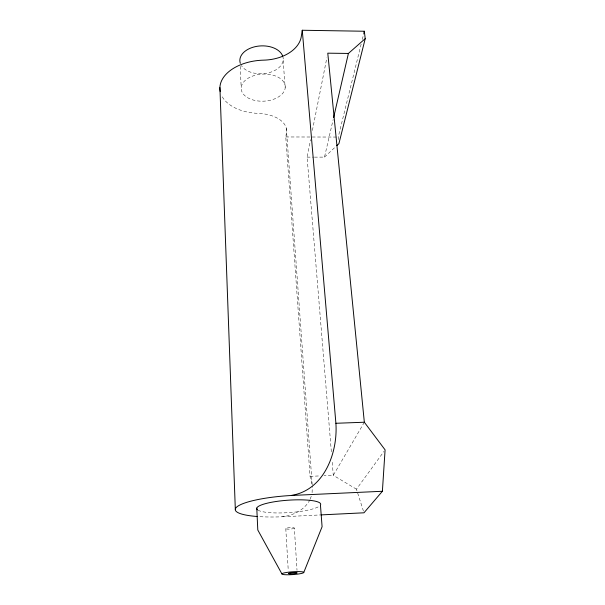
<?xml version="1.0" encoding="UTF-8"?>
<svg xmlns="http://www.w3.org/2000/svg" width="605" height="605" viewBox="0 0 605 605"><rect width="100%" height="100%" fill="white"/><g stroke="black" fill="none" stroke-linecap="round" stroke-linejoin="round"><path stroke-width="0.45" stroke-dasharray="3.02 2.27" d="M312.104 492.629L312.286 486.148M311.832 483.743L310.062 476.339L285.772 136.964L286.483 132.366A32.156 18.331 -2.5 0 0 258.267 113.377A43.273 26.597 -2.9 0 1 221.664 95.62M331.351 451.791L307.09 157.134L310.569 139.657M312.399 130.453L326.859 57.778M314.418 157.126L324.492 157.118L333.166 119.503M338.482 139.543L338.233 137.055L361.177 44.014M362.304 39.454L363.877 33.071M310.191 499.155L311.341 496.024M364.339 422.237L333.287 475.326L323.993 475.734M309.904 499.934C304.292 510.227 292.714 515.861 281.37 516.821A53.474 10.376 -3.9 0 1 258.94 516.625M363.416 511.051L356.443 489.188L383.986 451.375M324.492 157.118L335.473 146.886M282.482 516.783L319.947 514.953M310.062 476.339L320.279 475.893M307.09 157.134L313.503 157.126M285.772 136.964L338.233 137.055M356.443 489.188L333.287 475.326L332.047 460.261M283.148 60.379L285.182 88.103A22.052 13.544 -2.9 0 1 250.591 99.137A22.052 13.544 -2.9 0 1 253.911 75.64A22.052 13.544 -2.9 0 1 285.182 88.103M286.346 128.419L312.218 485.21M294.363 528.142A4.311 0.741 -3.9 0 1 287.572 529.125A4.311 0.741 -3.9 0 1 288.29 527.794A4.311 0.741 -3.9 0 1 294.363 528.142L297.01 570.281M285.787 528.573L288.275 570.772M240.177 66.316L241.213 87.74M282.664 56.038A21.704 13.938 -2.8 0 1 268 72.948A21.704 13.938 -2.8 0 1 241.357 65.522M318.101 506.937A32.057 6.216 -3.9 0 1 285.847 512.79A32.057 6.216 -3.9 0 1 257.541 509.833"/><path stroke-width="0.91" d="M336.841 145.608L338.898 143.688L365.223 38.659L364.323 31.241L302.266 30.25L335.896 423.281C337.991 453.107 323.849 490.685 290.733 495.518A53.474 10.376 -3.9 0 0 238.249 505.909A53.474 10.376 -3.9 0 0 257.125 516.496M320.884 514.908L363.976 512.798L382.39 491.275L385.09 449.863L364.339 422.237L327.774 53.172L348.404 53.444L365.223 38.659M302.266 30.25L301.282 36.61A37.525 25.009 -3 0 1 263.697 60.145A43.273 26.597 -2.9 0 0 220.28 91.665M333.589 117.665L348.404 53.444M363.877 33.071L364.323 31.241M303.718 572.587A11.003 1.399 -4 0 0 288.351 572.209A11.003 1.399 -4 0 0 286.339 574.758A11.003 1.399 -4 0 0 303.718 572.587L322.087 526.743L320.453 505.084A32.057 6.216 -3.9 0 0 287.05 500.282A32.057 6.216 -3.9 0 0 257.541 509.833M291.988 495.442L382.39 491.275M335.896 423.281L364.339 422.237M281.862 573.82L257.791 529.988L256.777 508.117M219.91 87.566L235.315 509.138M240.321 63.336A21.704 13.938 -2.8 0 1 256.815 46.343A21.704 13.938 -2.8 0 1 282.664 56.038M290.249 573.827A4.401 0.56 -4 0 0 297.176 572.958A4.401 0.56 -4 0 0 290.997 572.814A4.401 0.56 -4 0 0 290.249 573.827"/></g></svg>
